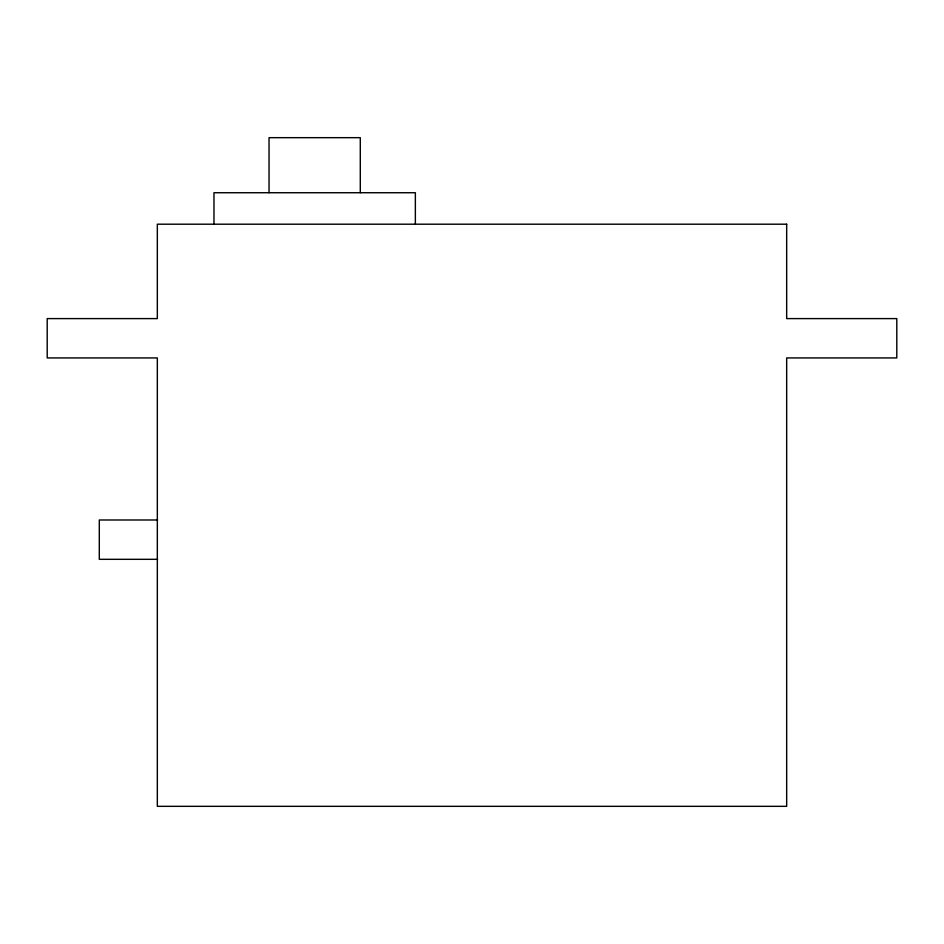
<?xml version="1.0" encoding="UTF-8"?>
<svg xmlns="http://www.w3.org/2000/svg" width="944" height="944" viewBox="0 0 944 944"><rect width="100%" height="100%" fill="white"/><g stroke="black" fill="none" stroke-linecap="round" stroke-linejoin="round"><path stroke-width="1.42" d="M157.565 519.991L99.297 519.991L99.297 559.32L157.565 559.32M415.36 224.2L415.36 192.729L213.969 192.729L213.969 224.2M360.289 192.729L360.289 137.671L269.04 137.671L269.04 192.729M786.671 224.2L157.329 224.2L157.329 318.6L47.2 318.6L47.2 357.929L157.329 357.929L157.329 806.329L786.671 806.329L786.671 357.929L896.8 357.929L896.8 318.6L786.671 318.6L786.671 224.2"/></g></svg>
